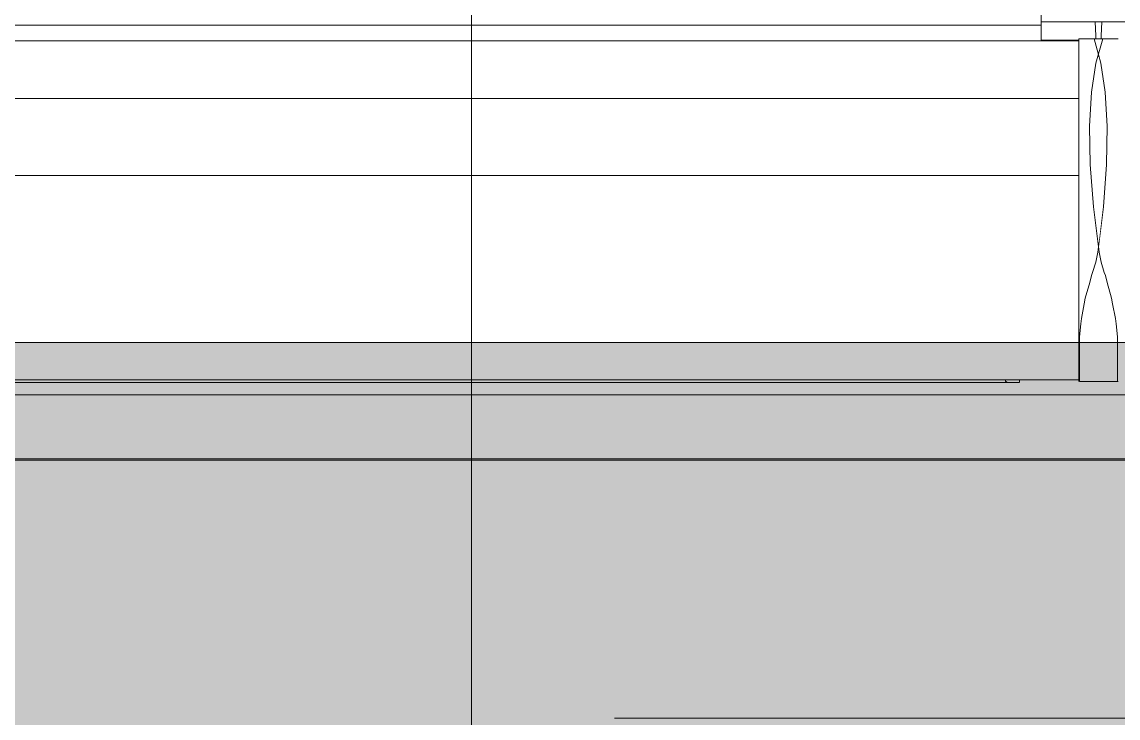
# Model space of a CAD drawing. Header units: metres. Extents: x -3 to 171, y -23 to 41.
# Drawn here: x 16.369 to 17.095, y -1.02 to -0.559 of the extents above; entities that cross this region are included whole.
import ezdxf

# ---------------------------------------------------------------- set-up
doc = ezdxf.new("R2010")
doc.units = ezdxf.units.M
doc.header["$MEASUREMENT"] = 0
doc.linetypes.add('Achse', pattern=[0.004, 0.002, -0.001, 0, -0.001])
doc.linetypes.add('Wipeout_Contour', pattern=[1, 0, -1])
for name, color, linetype in [('6._Dach PP STG1_1_325 Dachfenster', 7, 'Continuous'), ('6._Dach PP STG1_1_330 Dachaufbau', 7, 'Continuous'), ('6._Dach PP STG1_1_611 Entwässerung', 7, 'Continuous')]:
    doc.layers.add(name, color=color, linetype=linetype)

msp = doc.modelspace()

# ---------------------------------------------------------------- wipeouts: each hides what was drawn before it
at = {"color": 254, "linetype": 'Wipeout_Contour', "lineweight": 0, "ltscale": 119.704661}
msp.add_wipeout([(17.07732, -0.60597), (17.07604, -0.62846), (17.07647, -0.65385), (17.07855, -0.68171), (17.08185, -0.70832), (17.08185, -0.58076), (17.08021, -0.5866)], dxfattribs=at).dxf.layer = '6._Dach PP STG1_1_325 Dachfenster'
at = {"color": 254, "linetype": 'Wipeout_Contour', "lineweight": 0, "ltscale": 68.287298}
msp.add_wipeout([(17.09485, -0.60597), (17.08639, -0.60597), (17.08767, -0.62846), (17.09485, -0.62846)], dxfattribs=at).dxf.layer = '6._Dach PP STG1_1_325 Dachfenster'
at = {"color": 254, "linetype": 'Wipeout_Contour', "lineweight": 0, "ltscale": 239.404151}
msp.add_wipeout([(16.205, -0.7745), (16.205, -0.8493), (17.955, -0.8493), (17.955, -0.7745), (17.92449, -0.7745), (17.92449, -0.79527), (17.92449, -0.79739), (17.90685, -0.79739), (17.90685, -0.84858), (16.25685, -0.84858), (16.25685, -0.79739), (16.23922, -0.79739), (16.23922, -0.79527), (16.23922, -0.7745)], dxfattribs=at).dxf.layer = '6._Dach PP STG1_1_325 Dachfenster'

# ---------------------------------------------------------------- next in the draw order: wipeouts: each hides what was drawn before it
at = {"color": 254, "linetype": 'Wipeout_Contour', "lineweight": 0, "ltscale": 85.309216}
msp.add_wipeout([(17.06885, -0.57062), (17.06885, -0.5866), (17.08021, -0.5866), (17.08185, -0.58076), (17.079, -0.57062)], dxfattribs=at).dxf.layer = '6._Dach PP STG1_1_325 Dachfenster'
at = {"color": 254, "linetype": 'Wipeout_Contour', "lineweight": 0, "ltscale": 68.515362}
msp.add_wipeout([(17.06885, -0.62846), (17.07604, -0.62846), (17.07732, -0.60597), (17.06885, -0.60597)], dxfattribs=at).dxf.layer = '6._Dach PP STG1_1_325 Dachfenster'
at = {"color": 254, "linetype": 'Wipeout_Contour', "lineweight": 0, "ltscale": 85.289464}
msp.add_wipeout([(17.06885, -0.71183), (17.08142, -0.71183), (17.08185, -0.70832), (17.07855, -0.68171), (17.06885, -0.68171)], dxfattribs=at).dxf.layer = '6._Dach PP STG1_1_325 Dachfenster'
at = {"color": 254, "linetype": 'Wipeout_Contour', "lineweight": 0, "ltscale": 51.758396}
msp.add_wipeout([(17.06885, -0.78127), (17.06885, -0.79003), (17.06924, -0.78127)], dxfattribs=at).dxf.layer = '6._Dach PP STG1_1_325 Dachfenster'
at = {"color": 254, "linetype": 'Wipeout_Contour', "lineweight": 0, "ltscale": 205.126994}
msp.add_wipeout([(16.25685, -0.79739), (16.25685, -0.84858), (17.90685, -0.84858), (17.90685, -0.79739), (17.89885, -0.79739), (17.89885, -0.79619), (17.85955, -0.79619), (17.85955, -0.80616), (16.30415, -0.80616), (16.30415, -0.79619), (16.26485, -0.79619), (16.26485, -0.79739)], dxfattribs=at).dxf.layer = '6._Dach PP STG1_1_325 Dachfenster'

# ---------------------------------------------------------------- next in the draw order: linework, layer by layer
at = {"layer": '6._Dach PP STG1_1_325 Dachfenster', "color": 7, "linetype": 'Continuous', "lineweight": 13, "ltscale": 1000, "true_color": 0xf4f4f4, "flags": 128}
msp.add_lwpolyline([(16.30415, -0.80616), (17.85955, -0.80616)], dxfattribs=at)

# ---------------------------------------------------------------- next in the draw order: wipeouts: each hides what was drawn before it
at = {"color": 254, "linetype": 'Wipeout_Contour', "lineweight": 0, "ltscale": 51.724482}
msp.add_wipeout([(17.04405, -0.57182), (17.06885, -0.57182), (17.04405, -0.57154)], dxfattribs=at).dxf.layer = '6._Dach PP STG1_1_325 Dachfenster'
at = {"color": 254, "linetype": 'Wipeout_Contour', "lineweight": 0, "ltscale": 68.620235}
msp.add_wipeout([(17.06885, -0.5866), (17.06885, -0.60597), (17.07732, -0.60597), (17.08021, -0.5866)], dxfattribs=at).dxf.layer = '6._Dach PP STG1_1_325 Dachfenster'
at = {"color": 254, "linetype": 'Wipeout_Contour', "lineweight": 0, "ltscale": 68.423556}
msp.add_wipeout([(17.06885, -0.62846), (17.06885, -0.65385), (17.07647, -0.65385), (17.07604, -0.62846)], dxfattribs=at).dxf.layer = '6._Dach PP STG1_1_325 Dachfenster'
at = {"color": 254, "linetype": 'Wipeout_Contour', "lineweight": 0, "ltscale": 68.228836}
msp.add_wipeout([(17.09485, -0.65385), (17.08724, -0.65385), (17.08516, -0.68171), (17.09485, -0.68171)], dxfattribs=at).dxf.layer = '6._Dach PP STG1_1_325 Dachfenster'
at = {"color": 254, "linetype": 'Wipeout_Contour', "lineweight": 0, "ltscale": 51.757345}
msp.add_wipeout([(17.06885, -0.77094), (17.06885, -0.78127), (17.06925, -0.77094)], dxfattribs=at).dxf.layer = '6._Dach PP STG1_1_325 Dachfenster'
at = {"color": 254, "linetype": 'Wipeout_Contour', "lineweight": 0, "ltscale": 68.430124}
msp.add_wipeout([(17.06885, -0.79739), (17.09449, -0.79739), (17.09448, -0.79003), (17.06885, -0.79003)], dxfattribs=at).dxf.layer = '6._Dach PP STG1_1_325 Dachfenster'
at = {"color": 254, "linetype": 'Wipeout_Contour', "lineweight": 0, "ltscale": 133.562871}
msp.add_wipeout([(16.30415, -0.79767), (17.02955, -0.79788), (17.02125, -0.79767), (17.02045, -0.79718), (17.02024, -0.79619), (16.31346, -0.79619), (16.31325, -0.79718), (16.31245, -0.79767)], dxfattribs=at).dxf.layer = '6._Dach PP STG1_1_325 Dachfenster'
at = {"color": 254, "linetype": 'Wipeout_Contour', "lineweight": 0, "ltscale": 85.235543}
msp.add_wipeout([(16.20486, -1.46782), (17.95486, -1.46782), (17.95486, -0.8493), (16.205, -0.8493), (16.205, -0.84556)], dxfattribs=at).dxf.layer = '6._Dach PP STG1_1_325 Dachfenster'

# ---------------------------------------------------------------- next in the draw order: linework, layer by layer
at = {"layer": '6._Dach PP STG1_1_325 Dachfenster', "color": 7, "linetype": 'Continuous', "lineweight": 13, "ltscale": 1000, "true_color": 0xf4f4f4, "flags": 128}
for points in [[(16.25685, -0.84858), (17.90685, -0.84858)], [(16.205, -0.8493), (17.955, -0.8493)]]:
    msp.add_lwpolyline(points, dxfattribs=at)
at = {"layer": '6._Dach PP STG1_1_611 Entwässerung', "color": 14, "linetype": 'Achse', "lineweight": 13, "ltscale": 1000, "true_color": 0xa80000}
msp.add_line((12.66163, -1.02), (18.98163, -1.02), dxfattribs=at)

# ---------------------------------------------------------------- next in the draw order: wipeouts: each hides what was drawn before it
at = {"color": 254, "linetype": 'Wipeout_Contour', "lineweight": 0, "ltscale": 102.109531}
msp.add_wipeout([(17.04405, -0.57154), (17.06885, -0.57154), (17.06885, -0.57062), (17.08005, -0.57062), (17.08005, -0.56858), (17.04405, -0.56858)], dxfattribs=at).dxf.layer = '6._Dach PP STG1_1_325 Dachfenster'
at = {"color": 254, "linetype": 'Wipeout_Contour', "lineweight": 0, "ltscale": 66.742228}
msp.add_wipeout([(17.06885, -0.58794), (16.26485, -0.58794), (16.26485, -0.60916), (17.06885, -0.60916)], dxfattribs=at).dxf.layer = '6._Dach PP STG1_1_325 Dachfenster'
at = {"color": 254, "linetype": 'Wipeout_Contour', "lineweight": 0, "ltscale": 68.589115}
msp.add_wipeout([(17.06885, -0.65385), (17.06885, -0.68171), (17.07855, -0.68171), (17.07647, -0.65385)], dxfattribs=at).dxf.layer = '6._Dach PP STG1_1_325 Dachfenster'
at = {"color": 254, "linetype": 'Wipeout_Contour', "lineweight": 0, "ltscale": 69.058938}
msp.add_wipeout([(17.06885, -0.75913), (17.06885, -0.77094), (17.06925, -0.76776), (17.0702, -0.75913)], dxfattribs=at).dxf.layer = '6._Dach PP STG1_1_325 Dachfenster'
at = {"color": 254, "linetype": 'Wipeout_Contour', "lineweight": 0, "ltscale": 85.620882}
msp.add_wipeout([(17.02024, -0.79619), (17.02045, -0.79718), (17.02125, -0.79767), (17.02955, -0.79767), (17.02955, -0.79619)], dxfattribs=at).dxf.layer = '6._Dach PP STG1_1_325 Dachfenster'

# ---------------------------------------------------------------- next in the draw order: wipeouts: each hides what was drawn before it
at = {"color": 254, "linetype": 'Wipeout_Contour', "lineweight": 0, "ltscale": 68.324682}
msp.add_wipeout([(17.07969, -0.55942), (17.04405, -0.55942), (17.04405, -0.56858), (17.08005, -0.56858)], dxfattribs=at).dxf.layer = '6._Dach PP STG1_1_325 Dachfenster'
at = {"color": 254, "linetype": 'Wipeout_Contour', "lineweight": 0, "ltscale": 66.743799}
msp.add_wipeout([(16.26485, -0.60916), (16.26485, -0.61), (17.06885, -0.61), (17.06885, -0.60916)], dxfattribs=at).dxf.layer = '6._Dach PP STG1_1_325 Dachfenster'
at = {"color": 254, "linetype": 'Wipeout_Contour', "lineweight": 0, "ltscale": 66.753601}
msp.add_wipeout([(17.06885, -0.66092), (16.26485, -0.66092), (16.26485, -0.68262), (17.06885, -0.68262)], dxfattribs=at).dxf.layer = '6._Dach PP STG1_1_325 Dachfenster'
at = {"color": 254, "linetype": 'Wipeout_Contour', "lineweight": 0, "ltscale": 86.13046}
msp.add_wipeout([(17.06885, -0.74598), (17.06885, -0.75913), (17.0702, -0.75913), (17.07055, -0.75557), (17.07247, -0.74598)], dxfattribs=at).dxf.layer = '6._Dach PP STG1_1_325 Dachfenster'
at = {"color": 254, "linetype": 'Wipeout_Contour', "lineweight": 0, "ltscale": 66.775087}
msp.add_wipeout([(16.26485, -0.79619), (17.06885, -0.79619), (17.06885, -0.78869), (16.26485, -0.78869)], dxfattribs=at).dxf.layer = '6._Dach PP STG1_1_325 Dachfenster'

# ---------------------------------------------------------------- next in the draw order: linework, layer by layer
at = {"layer": '6._Dach PP STG1_1_325 Dachfenster', "color": 7, "linetype": 'Continuous', "lineweight": 13, "ltscale": 1000, "flags": 128}
for points in [[(16.26485, -0.79619), (17.06885, -0.79619)], [(17.02955, -0.79788), (16.30415, -0.79788)], [(17.02045, -0.79718), (17.02024, -0.79619)], [(17.02045, -0.79718), (17.02125, -0.79767)], [(17.02955, -0.79619), (17.02955, -0.79767)], [(17.09485, -0.79739), (17.06922, -0.79739)]]:
    msp.add_lwpolyline(points, dxfattribs=at)

# ---------------------------------------------------------------- next in the draw order: wipeouts: each hides what was drawn before it
at = {"color": 254, "linetype": 'Wipeout_Contour', "lineweight": 0, "ltscale": 234.571188}
msp.add_wipeout([(17.04575, -0.55942), (17.08255, -0.55942), (17.08255, -0.55448), (17.08115, -0.55448), (17.08115, -0.5138), (17.08255, -0.5138), (17.08255, -0.47953), (17.08115, -0.47953), (17.08115, -0.46671), (17.08255, -0.46671), (17.08255, -0.33166), (17.08115, -0.33166), (17.08115, 0.01247), (17.04575, 0.01247)], dxfattribs=at).dxf.layer = '6._Dach PP STG1_1_325 Dachfenster'
at = {"color": 254, "linetype": 'Wipeout_Contour', "lineweight": 0, "ltscale": 66.739517}
msp.add_wipeout([(16.26485, -0.58794), (17.06885, -0.58794), (17.06885, -0.57182), (16.26485, -0.57182)], dxfattribs=at).dxf.layer = '6._Dach PP STG1_1_325 Dachfenster'
at = {"color": 254, "linetype": 'Wipeout_Contour', "lineweight": 0, "ltscale": 66.745699}
msp.add_wipeout([(16.26485, -0.63348), (17.06885, -0.63348), (17.06885, -0.61), (16.26485, -0.61)], dxfattribs=at).dxf.layer = '6._Dach PP STG1_1_325 Dachfenster'
at = {"color": 254, "linetype": 'Wipeout_Contour', "lineweight": 0, "ltscale": 50.182117}
msp.add_wipeout([(16.26485, -0.66092), (17.06885, -0.66092), (16.26485, -0.6607)], dxfattribs=at).dxf.layer = '6._Dach PP STG1_1_325 Dachfenster'
at = {"color": 254, "linetype": 'Wipeout_Contour', "lineweight": 0, "ltscale": 85.892782}
msp.add_wipeout([(17.06885, -0.73184), (17.06885, -0.74598), (17.07247, -0.74598), (17.07315, -0.7422), (17.07614, -0.73184)], dxfattribs=at).dxf.layer = '6._Dach PP STG1_1_325 Dachfenster'
at = {"color": 254, "linetype": 'Wipeout_Contour', "lineweight": 0, "ltscale": 66.773537}
msp.add_wipeout([(16.26485, -0.77999), (16.26485, -0.78869), (17.06885, -0.78869), (17.06885, -0.77999)], dxfattribs=at).dxf.layer = '6._Dach PP STG1_1_325 Dachfenster'

# ---------------------------------------------------------------- next in the draw order: linework, layer by layer
at = {"layer": '6._Dach PP STG1_1_325 Dachfenster', "color": 7, "linetype": 'Continuous', "lineweight": 13, "ltscale": 1000, "flags": 128}
msp.add_lwpolyline([(16.26485, -0.61), (17.06885, -0.61)], dxfattribs=at)

# ---------------------------------------------------------------- next in the draw order: wipeouts: each hides what was drawn before it
at = {"color": 254, "linetype": 'Wipeout_Contour', "lineweight": 0, "ltscale": 66.736745}
msp.add_wipeout([(16.28965, -0.56156), (17.04405, -0.56156), (17.04405, -0.56062), (16.28965, -0.56062)], dxfattribs=at).dxf.layer = '6._Dach PP STG1_1_325 Dachfenster'
at = {"color": 254, "linetype": 'Wipeout_Contour', "lineweight": 0, "ltscale": 66.749576}
msp.add_wipeout([(16.26485, -0.65986), (17.06885, -0.65986), (17.06885, -0.63348), (16.26485, -0.63348)], dxfattribs=at).dxf.layer = '6._Dach PP STG1_1_325 Dachfenster'
at = {"color": 254, "linetype": 'Wipeout_Contour', "lineweight": 0, "ltscale": 85.256588}
msp.add_wipeout([(17.06885, -0.72526), (17.06885, -0.73184), (17.07614, -0.73184), (17.07725, -0.72717), (17.07802, -0.72526)], dxfattribs=at).dxf.layer = '6._Dach PP STG1_1_325 Dachfenster'
at = {"color": 254, "linetype": 'Wipeout_Contour', "lineweight": 0, "ltscale": 66.771744}
msp.add_wipeout([(16.26485, -0.76974), (16.26485, -0.77999), (17.06885, -0.77999), (17.06885, -0.76974)], dxfattribs=at).dxf.layer = '6._Dach PP STG1_1_325 Dachfenster'

# ---------------------------------------------------------------- next in the draw order: wipeouts: each hides what was drawn before it
at = {"color": 254, "linetype": 'Wipeout_Contour', "lineweight": 0, "ltscale": 66.737156}
msp.add_wipeout([(16.28965, -0.56308), (16.28965, -0.56503), (17.04405, -0.56503), (17.04405, -0.56308)], dxfattribs=at).dxf.layer = '6._Dach PP STG1_1_325 Dachfenster'
at = {"color": 254, "linetype": 'Wipeout_Contour', "lineweight": 0, "ltscale": 66.751688}
msp.add_wipeout([(16.26485, -0.6607), (17.06885, -0.6607), (17.06885, -0.66014), (16.26485, -0.66014)], dxfattribs=at).dxf.layer = '6._Dach PP STG1_1_325 Dachfenster'
at = {"color": 254, "linetype": 'Wipeout_Contour', "lineweight": 0, "ltscale": 68.570807}
msp.add_wipeout([(17.06885, -0.7184), (17.06885, -0.72526), (17.07802, -0.72526), (17.0801, -0.7184)], dxfattribs=at).dxf.layer = '6._Dach PP STG1_1_325 Dachfenster'
at = {"color": 254, "linetype": 'Wipeout_Contour', "lineweight": 0, "ltscale": 66.769688}
msp.add_wipeout([(17.06885, -0.758), (16.26485, -0.758), (16.26485, -0.76974), (17.06885, -0.76974)], dxfattribs=at).dxf.layer = '6._Dach PP STG1_1_325 Dachfenster'
at = {"color": 254, "linetype": 'Wipeout_Contour', "lineweight": 0, "ltscale": 68.429385}
msp.add_wipeout([(17.06924, -0.78127), (17.06923, -0.79003), (17.09485, -0.79003), (17.09485, -0.78127)], dxfattribs=at).dxf.layer = '6._Dach PP STG1_1_325 Dachfenster'

# ---------------------------------------------------------------- next in the draw order: wipeouts: each hides what was drawn before it
at = {"color": 254, "linetype": 'Wipeout_Contour', "lineweight": 0, "ltscale": 66.736915}
msp.add_wipeout([(16.28965, -0.56156), (16.28965, -0.56308), (17.04405, -0.56308), (17.04405, -0.56156)], dxfattribs=at).dxf.layer = '6._Dach PP STG1_1_325 Dachfenster'
at = {"color": 254, "linetype": 'Wipeout_Contour', "lineweight": 0, "ltscale": 50.181994}
msp.add_wipeout([(16.26485, -0.66014), (17.06885, -0.66014), (16.26485, -0.65986)], dxfattribs=at).dxf.layer = '6._Dach PP STG1_1_325 Dachfenster'
at = {"color": 254, "linetype": 'Wipeout_Contour', "lineweight": 0, "ltscale": 68.492997}
msp.add_wipeout([(17.06885, -0.71183), (17.06885, -0.7184), (17.0801, -0.7184), (17.08142, -0.71183)], dxfattribs=at).dxf.layer = '6._Dach PP STG1_1_325 Dachfenster'
at = {"color": 254, "linetype": 'Wipeout_Contour', "lineweight": 0, "ltscale": 66.767415}
msp.add_wipeout([(16.26485, -0.758), (17.06885, -0.758), (17.06885, -0.74506), (16.26485, -0.74506)], dxfattribs=at).dxf.layer = '6._Dach PP STG1_1_325 Dachfenster'
at = {"color": 254, "linetype": 'Wipeout_Contour', "lineweight": 0, "ltscale": 68.427658}
msp.add_wipeout([(17.06925, -0.77094), (17.06924, -0.78127), (17.09485, -0.78127), (17.09485, -0.77094)], dxfattribs=at).dxf.layer = '6._Dach PP STG1_1_325 Dachfenster'

# ---------------------------------------------------------------- next in the draw order: linework, layer by layer
at = {"layer": '6._Dach PP STG1_1_325 Dachfenster', "color": 7, "linetype": 'Continuous', "lineweight": 13, "ltscale": 1000, "flags": 128}
msp.add_lwpolyline([(16.26485, -0.66092), (17.06885, -0.66092)], dxfattribs=at)

# ---------------------------------------------------------------- next in the draw order: wipeouts: each hides what was drawn before it
at = {"color": 254, "linetype": 'Wipeout_Contour', "lineweight": 0, "ltscale": 49.913535}
msp.add_wipeout([(17.04405, -0.56028), (16.28965, -0.56028), (17.04405, -0.56062)], dxfattribs=at).dxf.layer = '6._Dach PP STG1_1_325 Dachfenster'
at = {"color": 254, "linetype": 'Wipeout_Contour', "lineweight": 0, "ltscale": 66.737451}
msp.add_wipeout([(16.28965, -0.56503), (16.28965, -0.56735), (17.04405, -0.56735), (17.04405, -0.56503)], dxfattribs=at).dxf.layer = '6._Dach PP STG1_1_325 Dachfenster'
at = {"color": 254, "linetype": 'Wipeout_Contour', "lineweight": 0, "ltscale": 68.164095}
msp.add_wipeout([(17.08516, -0.68171), (17.08142, -0.71183), (17.09485, -0.71183), (17.09485, -0.68171)], dxfattribs=at).dxf.layer = '6._Dach PP STG1_1_325 Dachfenster'
at = {"color": 254, "linetype": 'Wipeout_Contour', "lineweight": 0, "ltscale": 66.757936}
msp.add_wipeout([(16.26485, -0.71239), (17.06885, -0.71239), (17.06885, -0.68262), (16.26485, -0.68262)], dxfattribs=at).dxf.layer = '6._Dach PP STG1_1_325 Dachfenster'
at = {"color": 254, "linetype": 'Wipeout_Contour', "lineweight": 0, "ltscale": 66.764968}
msp.add_wipeout([(17.06885, -0.73099), (16.26485, -0.73099), (16.26485, -0.74506), (17.06885, -0.74506)], dxfattribs=at).dxf.layer = '6._Dach PP STG1_1_325 Dachfenster'
at = {"color": 254, "linetype": 'Wipeout_Contour', "lineweight": 0, "ltscale": 85.987438}
msp.add_wipeout([(17.06925, -0.77094), (17.09485, -0.77094), (17.09485, -0.75913), (17.0702, -0.75913), (17.06925, -0.76776)], dxfattribs=at).dxf.layer = '6._Dach PP STG1_1_325 Dachfenster'

# ---------------------------------------------------------------- next in the draw order: linework, layer by layer
at = {"layer": '6._Dach PP STG1_1_330 Dachaufbau', "color": 7, "linetype": 'Continuous', "lineweight": 18, "ltscale": 1000, "flags": 128}
msp.add_lwpolyline([(16.205, -0.77152), (17.955, -0.77152)], dxfattribs=at)

# ---------------------------------------------------------------- next in the draw order: wipeouts: each hides what was drawn before it
at = {"color": 254, "linetype": 'Wipeout_Contour', "lineweight": 0, "ltscale": 66.736543}
msp.add_wipeout([(16.28965, -0.55988), (17.04405, -0.55988), (17.04405, -0.55938), (16.28965, -0.55938)], dxfattribs=at).dxf.layer = '6._Dach PP STG1_1_325 Dachfenster'
at = {"color": 254, "linetype": 'Wipeout_Contour', "lineweight": 0, "ltscale": 66.738112}
msp.add_wipeout([(17.04405, -0.5701), (16.28965, -0.5701), (16.28965, -0.57182), (17.04405, -0.57182)], dxfattribs=at).dxf.layer = '6._Dach PP STG1_1_325 Dachfenster'
at = {"color": 254, "linetype": 'Wipeout_Contour', "lineweight": 0, "ltscale": 119.626146}
msp.add_wipeout([(17.08185, -0.70832), (17.08516, -0.68171), (17.08724, -0.65385), (17.08767, -0.62846), (17.08639, -0.60597), (17.0835, -0.5866), (17.08185, -0.58076)], dxfattribs=at).dxf.layer = '6._Dach PP STG1_1_325 Dachfenster'
at = {"color": 254, "linetype": 'Wipeout_Contour', "lineweight": 0, "ltscale": 66.763141}
msp.add_wipeout([(17.06885, -0.72491), (16.26485, -0.72491), (16.26485, -0.73099), (17.06885, -0.73099)], dxfattribs=at).dxf.layer = '6._Dach PP STG1_1_325 Dachfenster'
at = {"color": 254, "linetype": 'Wipeout_Contour', "lineweight": 0, "ltscale": 85.920064}
msp.add_wipeout([(17.0702, -0.75913), (17.09485, -0.75913), (17.09485, -0.74598), (17.07247, -0.74598), (17.07055, -0.75557)], dxfattribs=at).dxf.layer = '6._Dach PP STG1_1_325 Dachfenster'

# ---------------------------------------------------------------- next in the draw order: linework, layer by layer
at = {"layer": '6._Dach PP STG1_1_325 Dachfenster', "color": 7, "linetype": 'Continuous', "lineweight": 13, "ltscale": 1000, "flags": 128}
for points in [[(17.04405, 0.01121), (17.04405, -0.55942)], [(17.04405, -0.56156), (16.28965, -0.56156)]]:
    msp.add_lwpolyline(points, dxfattribs=at)

# ---------------------------------------------------------------- next in the draw order: wipeouts: each hides what was drawn before it
at = {"color": 254, "linetype": 'Wipeout_Contour', "lineweight": 0, "ltscale": 66.737804}
msp.add_wipeout([(16.28965, -0.56735), (16.28965, -0.5701), (17.04405, -0.5701), (17.04405, -0.56735)], dxfattribs=at).dxf.layer = '6._Dach PP STG1_1_325 Dachfenster'
at = {"color": 254, "linetype": 'Wipeout_Contour', "lineweight": 0, "ltscale": 68.137145}
msp.add_wipeout([(17.09485, -0.57062), (17.079, -0.57062), (17.0835, -0.5866), (17.09485, -0.5866)], dxfattribs=at).dxf.layer = '6._Dach PP STG1_1_325 Dachfenster'
at = {"color": 254, "linetype": 'Wipeout_Contour', "lineweight": 0, "ltscale": 68.386217}
msp.add_wipeout([(17.09485, -0.62846), (17.08767, -0.62846), (17.08724, -0.65385), (17.09485, -0.65385)], dxfattribs=at).dxf.layer = '6._Dach PP STG1_1_325 Dachfenster'
at = {"color": 254, "linetype": 'Wipeout_Contour', "lineweight": 0, "ltscale": 66.762036}
msp.add_wipeout([(16.26485, -0.71848), (16.26485, -0.72491), (17.06885, -0.72491), (17.06885, -0.71848)], dxfattribs=at).dxf.layer = '6._Dach PP STG1_1_325 Dachfenster'
at = {"color": 254, "linetype": 'Wipeout_Contour', "lineweight": 0, "ltscale": 85.837615}
msp.add_wipeout([(17.07247, -0.74598), (17.09485, -0.74598), (17.09485, -0.73184), (17.07614, -0.73184), (17.07315, -0.7422)], dxfattribs=at).dxf.layer = '6._Dach PP STG1_1_325 Dachfenster'

# ---------------------------------------------------------------- next in the draw order: linework, layer by layer
at = {"layer": '6._Dach PP STG1_1_325 Dachfenster', "color": 7, "linetype": 'Continuous', "lineweight": 13, "ltscale": 1000, "flags": 128}
for points in [[(17.04405, -0.57154), (17.04405, -0.56858), (17.04405, -0.55942)], [(16.26485, -0.57182), (17.06885, -0.57182)], [(17.04405, -0.57154), (17.06885, -0.57154)]]:
    msp.add_lwpolyline(points, dxfattribs=at)

# ---------------------------------------------------------------- next in the draw order: wipeouts: each hides what was drawn before it
at = {"color": 254, "linetype": 'Wipeout_Contour', "lineweight": 0, "ltscale": 50.869021}
msp.add_wipeout([(17.11965, -0.57154), (17.09485, -0.57154), (17.11965, -0.57182)], dxfattribs=at).dxf.layer = '6._Dach PP STG1_1_325 Dachfenster'
at = {"color": 254, "linetype": 'Wipeout_Contour', "lineweight": 0, "ltscale": 68.176447}
msp.add_wipeout([(17.0835, -0.5866), (17.08639, -0.60597), (17.09485, -0.60597), (17.09485, -0.5866)], dxfattribs=at).dxf.layer = '6._Dach PP STG1_1_325 Dachfenster'
at = {"color": 254, "linetype": 'Wipeout_Contour', "lineweight": 0, "ltscale": 66.760938}
msp.add_wipeout([(16.26485, -0.71239), (16.26485, -0.71848), (17.06885, -0.71848), (17.06885, -0.71239)], dxfattribs=at).dxf.layer = '6._Dach PP STG1_1_325 Dachfenster'
at = {"color": 254, "linetype": 'Wipeout_Contour', "lineweight": 0, "ltscale": 85.860377}
msp.add_wipeout([(17.07614, -0.73184), (17.09485, -0.73184), (17.09485, -0.72526), (17.07802, -0.72526), (17.07725, -0.72717)], dxfattribs=at).dxf.layer = '6._Dach PP STG1_1_325 Dachfenster'

# ---------------------------------------------------------------- next in the draw order: linework, layer by layer
at = {"layer": '6._Dach PP STG1_1_325 Dachfenster', "color": 7, "linetype": 'Continuous', "lineweight": 13, "ltscale": 1000}
msp.add_line((16.66685, 0.88032), (16.66685, -1.05029), dxfattribs=at)
at = {"layer": '6._Dach PP STG1_1_325 Dachfenster', "color": 7, "linetype": 'Continuous', "lineweight": 13, "ltscale": 1000, "flags": 128}
msp.add_lwpolyline([(17.06885, -0.79739), (17.06885, -0.79003), (17.06885, -0.78127), (17.06885, -0.77094), (17.06885, -0.75913), (17.06885, -0.74598), (17.06885, -0.73184), (17.06885, -0.72526), (17.06885, -0.7184), (17.06885, -0.71183), (17.06885, -0.68171), (17.06885, -0.65385), (17.06885, -0.62846), (17.06885, -0.60597), (17.06885, -0.5866), (17.06885, -0.57062)], dxfattribs=at)

# ---------------------------------------------------------------- next in the draw order: wipeouts: each hides what was drawn before it
at = {"color": 254, "linetype": 'Wipeout_Contour', "lineweight": 0, "ltscale": 102.94285}
msp.add_wipeout([(17.08005, -0.57062), (17.09485, -0.57062), (17.09485, -0.57154), (17.11965, -0.57154), (17.11965, -0.56858), (17.08005, -0.56858)], dxfattribs=at).dxf.layer = '6._Dach PP STG1_1_325 Dachfenster'
at = {"color": 254, "linetype": 'Wipeout_Contour', "lineweight": 0, "ltscale": 68.314409}
msp.add_wipeout([(17.0801, -0.7184), (17.07802, -0.72526), (17.09485, -0.72526), (17.09485, -0.7184)], dxfattribs=at).dxf.layer = '6._Dach PP STG1_1_325 Dachfenster'

# ---------------------------------------------------------------- next in the draw order: wipeouts: each hides what was drawn before it
at = {"color": 254, "linetype": 'Wipeout_Contour', "lineweight": 0, "ltscale": 68.456449}
msp.add_wipeout([(17.11965, -0.55942), (17.07969, -0.55942), (17.08005, -0.56858), (17.11965, -0.56858)], dxfattribs=at).dxf.layer = '6._Dach PP STG1_1_325 Dachfenster'
at = {"color": 254, "linetype": 'Wipeout_Contour', "lineweight": 0, "ltscale": 68.35106}
msp.add_wipeout([(17.0801, -0.7184), (17.09485, -0.7184), (17.09485, -0.71183), (17.08142, -0.71183)], dxfattribs=at).dxf.layer = '6._Dach PP STG1_1_325 Dachfenster'

# ---------------------------------------------------------------- next in the draw order: hatches: boundary and pattern name
at = {"layer": '6._Dach PP STG1_1_330 Dachaufbau', "linetype": 'Continuous', "lineweight": 0, "true_color": 0x000000}
h = msp.add_hatch(color=18, dxfattribs=at)
h.paths.add_polyline_path([(18.84003, -4.5), (18.83988, -4.54333), (18.83969, -4.6), (18.97043, -4.6), (18.98599, 0.07), (17.955, 0.07), (17.955, -0.77152), (16.205, -0.77152), (16.205, 0.07), (15.195, 0.07), (15.195, -0.4), (15.505, -0.4), (15.505, -0.73528), (12.655, -0.73528), (12.655, -4.5)])
h.paths.add_polyline_path([(17.93, -3.79873), (16.23, -3.79873), (16.23, -2.1975), (17.93, -2.1975)], flags=0)
h.paths.add_polyline_path([(14.99185, -2.1975), (14.99185, -3.79873), (13.29185, -3.79873), (13.29185, -2.1975)], flags=0)

# ---------------------------------------------------------------- next in the draw order: linework, layer by layer
at = {"layer": '6._Dach PP STG1_1_325 Dachfenster', "color": 7, "linetype": 'Continuous', "lineweight": 13, "ltscale": 1000, "flags": 128}
for points in [[(17.11965, -0.55942), (17.07969, -0.55942), (17.04405, -0.55942)], [(17.07969, -0.55942), (17.08005, -0.56858), (17.08005, -0.57062)], [(17.08402, -0.55942), (17.08365, -0.56858), (17.08365, -0.57062)], [(17.09485, -0.57062), (17.079, -0.57062), (17.06885, -0.57062)], [(17.079, -0.57062), (17.0835, -0.5866), (17.08639, -0.60597), (17.08767, -0.62846), (17.08724, -0.65385), (17.08516, -0.68171), (17.08142, -0.71183), (17.0801, -0.7184), (17.07802, -0.72526), (17.07725, -0.72717), (17.07614, -0.73184), (17.07315, -0.7422), (17.07247, -0.74598), (17.07055, -0.75557), (17.0702, -0.75913), (17.06925, -0.76776), (17.06925, -0.77094), (17.06924, -0.78127), (17.06923, -0.79003), (17.06922, -0.79739)], [(17.09449, -0.79739), (17.09448, -0.79003), (17.09447, -0.78127), (17.09446, -0.77094), (17.09445, -0.76776), (17.0935, -0.75913), (17.09315, -0.75557), (17.09124, -0.74598), (17.09055, -0.7422), (17.08757, -0.73184), (17.08645, -0.72717), (17.08569, -0.72526), (17.08361, -0.7184), (17.08229, -0.71183), (17.07855, -0.68171), (17.07647, -0.65385), (17.07604, -0.62846), (17.07732, -0.60597), (17.08021, -0.5866), (17.08471, -0.57062)]]:
    msp.add_lwpolyline(points, dxfattribs=at)

doc.saveas('drawing.dxf')
